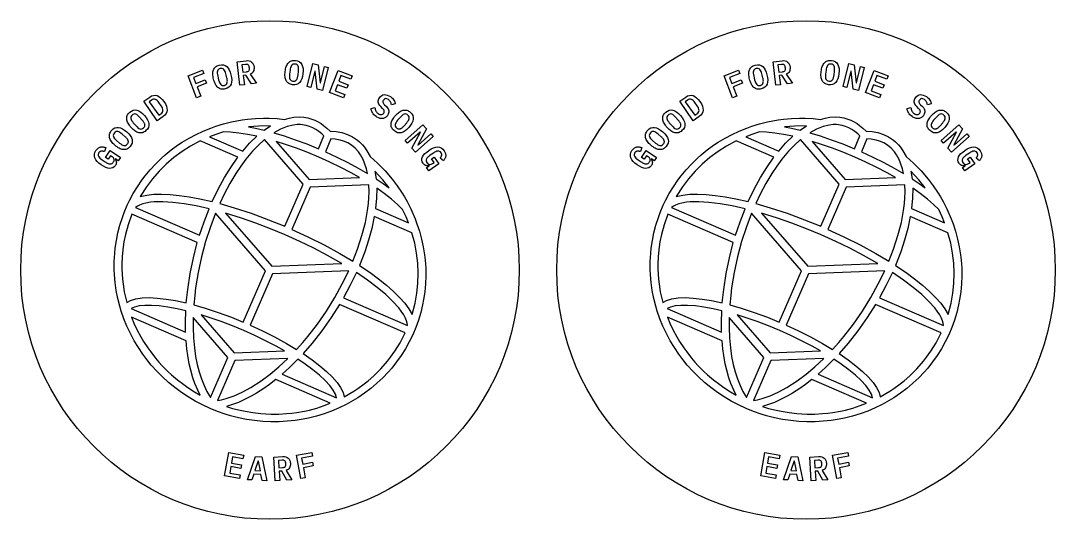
# Model space of a CAD drawing. Header units: millimetres. Extents: x 0 to 600, y 0 to 400.
# Drawn here: x 139 to 222, y 53 to 93 of the extents above; entities that cross this region are included whole.
import ezdxf

# ---------------------------------------------------------------- set-up
doc = ezdxf.new("R2010")
doc.units = ezdxf.units.MM
for name, color, linetype in [('CUT', 7, 'Continuous'), ('ENGRAVE_BACK_MIRRORED', 7, 'Continuous'), ('ENGRAVE_FRONT', 7, 'Continuous')]:
    doc.layers.add(name, color=color, linetype=linetype)

msp = doc.modelspace()

# ---------------------------------------------------------------- linework, layer by layer
at = {"layer": 'CUT'}
for centre in [(159, 73), (202, 73)]:
    msp.add_circle(centre, 20, dxfattribs=at)
at = {"layer": 'ENGRAVE_BACK_MIRRORED'}
for points in [[(170.992, 76.107), (171.16, 75.486), (171.295, 74.859), (171.396, 74.226), (171.445, 73.797), (171.49, 73.16), (171.499, 72.522), (171.475, 71.891), (171.417, 71.258), (171.324, 70.629), (171.243, 70.208), (171.094, 69.591), (170.912, 68.983), (170.697, 68.386), (170.452, 67.807), (170.174, 67.238), (169.865, 66.684), (169.526, 66.147), (169.158, 65.629), (168.763, 65.132), (168.48, 64.808), (168.045, 64.351), (167.58, 63.914), (167.092, 63.502), (166.582, 63.116), (166.052, 62.758), (165.682, 62.531), (165.12, 62.22), (164.541, 61.939), (163.947, 61.688), (163.345, 61.469), (162.726, 61.28), (162.096, 61.124), (161.667, 61.036), (161.024, 60.934), (160.376, 60.866), (159.724, 60.83), (159.071, 60.828), (158.417, 60.859), (157.77, 60.922), (157.121, 61.019), (156.477, 61.149), (155.84, 61.311), (155.416, 61.439), (154.795, 61.654), (154.187, 61.899), (153.588, 62.177), (153.006, 62.484), (152.441, 62.819), (151.894, 63.182), (151.366, 63.572), (150.858, 63.988), (150.377, 64.425), (149.916, 64.888), (149.479, 65.374), (149.199, 65.714), (148.807, 66.235), (148.442, 66.773), (148.109, 67.325), (147.803, 67.896), (147.527, 68.482), (147.283, 69.079), (147.071, 69.688), (146.947, 70.104), (146.79, 70.727), (146.667, 71.351), (146.577, 71.985), (146.522, 72.622), (146.503, 73.053), (146.505, 73.69), (146.54, 74.32), (146.584, 74.748), (146.676, 75.377), (146.802, 75.994), (146.962, 76.608), (147.155, 77.212), (147.303, 77.614), (147.548, 78.193), (147.733, 78.579), (148.029, 79.133), (148.358, 79.676), (148.716, 80.2), (148.974, 80.543), (149.375, 81.029), (149.806, 81.498), (150.262, 81.943), (150.584, 82.229), (151.075, 82.629), (151.592, 83.006), (151.953, 83.245), (152.503, 83.576), (153.071, 83.877), (153.65, 84.146), (154.249, 84.387), (154.66, 84.533), (155.28, 84.721), (155.904, 84.876), (156.761, 85.035), (157.192, 85.092), (157.836, 85.15), (158.488, 85.174), (158.929, 85.172), (159.578, 85.142), (160.161, 85.086), (160.542, 85.19), (160.907, 85.253), (161.364, 85.279), (161.719, 85.256), (162.046, 85.199), (162.277, 85.137), (162.588, 85.022), (162.806, 84.919), (163.099, 84.747), (163.301, 84.605), (163.571, 84.38), (163.825, 84.128), (164.303, 84.104), (164.773, 84.021), (165.216, 83.881), (165.629, 83.682), (166.007, 83.427), (166.182, 83.279), (166.419, 83.041), (166.575, 82.853), (166.775, 82.569), (167.028, 82.109), (167.627, 81.572), (168.233, 80.952), (168.798, 80.29), (169.193, 79.765), (169.555, 79.231), (169.782, 78.862), (169.999, 78.482), (170.292, 77.91), (170.641, 77.116), (170.793, 76.714), (170.992, 76.107)], [(163.33, 83.759), (163.161, 83.924), (162.927, 84.118), (162.685, 84.283), (162.435, 84.418), (162.178, 84.524), (161.913, 84.6), (161.456, 84.663), (161.171, 84.661), (160.878, 84.63), (160.375, 84.511), (159.855, 84.306), (159.309, 84.006), (160.129, 83.758), (161.032, 83.454), (161.947, 83.114), (162.886, 82.733), (163.33, 83.759)], [(213.992, 76.107), (214.16, 75.486), (214.295, 74.859), (214.396, 74.226), (214.445, 73.797), (214.49, 73.16), (214.499, 72.522), (214.475, 71.891), (214.417, 71.258), (214.324, 70.629), (214.243, 70.208), (214.094, 69.591), (213.912, 68.983), (213.697, 68.386), (213.452, 67.807), (213.174, 67.238), (212.865, 66.684), (212.526, 66.147), (212.158, 65.629), (211.763, 65.132), (211.48, 64.808), (211.045, 64.351), (210.58, 63.914), (210.092, 63.502), (209.582, 63.116), (209.052, 62.758), (208.682, 62.531), (208.12, 62.22), (207.541, 61.939), (206.947, 61.688), (206.345, 61.469), (205.726, 61.28), (205.096, 61.124), (204.667, 61.036), (204.024, 60.934), (203.376, 60.866), (202.724, 60.83), (202.071, 60.828), (201.417, 60.859), (200.77, 60.922), (200.121, 61.019), (199.477, 61.149), (198.84, 61.311), (198.416, 61.439), (197.795, 61.654), (197.187, 61.899), (196.588, 62.177), (196.006, 62.484), (195.441, 62.819), (194.894, 63.182), (194.366, 63.572), (193.858, 63.988), (193.377, 64.425), (192.916, 64.888), (192.479, 65.374), (192.199, 65.714), (191.807, 66.235), (191.442, 66.773), (191.109, 67.325), (190.803, 67.896), (190.527, 68.482), (190.283, 69.079), (190.071, 69.688), (189.947, 70.104), (189.79, 70.727), (189.667, 71.351), (189.577, 71.985), (189.522, 72.622), (189.503, 73.053), (189.505, 73.69), (189.54, 74.32), (189.584, 74.748), (189.676, 75.377), (189.802, 75.994), (189.962, 76.608), (190.155, 77.212), (190.303, 77.614), (190.548, 78.193), (190.733, 78.579), (191.029, 79.133), (191.358, 79.676), (191.716, 80.2), (191.974, 80.543), (192.375, 81.029), (192.806, 81.498), (193.262, 81.943), (193.584, 82.229), (194.075, 82.629), (194.592, 83.006), (194.953, 83.245), (195.503, 83.576), (196.071, 83.877), (196.65, 84.146), (197.249, 84.387), (197.66, 84.533), (198.28, 84.721), (198.904, 84.876), (199.761, 85.035), (200.192, 85.092), (200.836, 85.15), (201.488, 85.174), (201.929, 85.172), (202.578, 85.142), (203.161, 85.086), (203.542, 85.19), (203.907, 85.253), (204.364, 85.279), (204.719, 85.256), (205.046, 85.199), (205.277, 85.137), (205.588, 85.022), (205.806, 84.919), (206.099, 84.747), (206.301, 84.605), (206.571, 84.38), (206.825, 84.128), (207.303, 84.104), (207.773, 84.021), (208.216, 83.881), (208.629, 83.682), (209.007, 83.427), (209.182, 83.279), (209.419, 83.041), (209.575, 82.853), (209.775, 82.569), (210.028, 82.109), (210.627, 81.572), (211.233, 80.952), (211.798, 80.29), (212.193, 79.765), (212.555, 79.231), (212.782, 78.862), (212.999, 78.482), (213.292, 77.91), (213.641, 77.116), (213.793, 76.714), (213.992, 76.107)], [(206.33, 83.759), (206.161, 83.924), (205.927, 84.118), (205.685, 84.283), (205.435, 84.418), (205.178, 84.524), (204.913, 84.6), (204.456, 84.663), (204.171, 84.661), (203.878, 84.63), (203.375, 84.511), (202.855, 84.306), (202.309, 84.006), (203.129, 83.758), (204.032, 83.454), (204.947, 83.114), (205.886, 82.733), (206.33, 83.759)], [(157.933, 83.727), (157.207, 83.876), (156.489, 83.99), (155.834, 84.057), (155.259, 84.077), (154.658, 83.883), (154.16, 83.694), (156.809, 82.546), (157.367, 83.177), (157.933, 83.727)], [(159.032, 84.556), (158.084, 84.549), (157.285, 84.485), (157.846, 84.374), (158.529, 84.215), (159.032, 84.556)], [(200.933, 83.727), (200.207, 83.876), (199.489, 83.99), (198.834, 84.057), (198.259, 84.077), (197.658, 83.883), (197.16, 83.694), (199.809, 82.546), (200.367, 83.177), (200.933, 83.727)], [(202.032, 84.556), (201.084, 84.549), (200.285, 84.485), (200.846, 84.374), (201.529, 84.215), (202.032, 84.556)], [(156.417, 82.047), (153.401, 83.355), (152.626, 82.939), (151.942, 82.503), (151.293, 82.02), (150.681, 81.494), (150.109, 80.927), (149.581, 80.321), (149.098, 79.679), (148.593, 78.884), (149.111, 79.006), (149.67, 79.071), (150.293, 79.089), (150.979, 79.061), (151.722, 78.989), (152.52, 78.873), (153.364, 78.715), (154.361, 78.487), (154.869, 79.546), (155.344, 80.416), (155.848, 81.235), (156.417, 82.047)], [(154.964, 78.332), (156.122, 77.997), (157.488, 77.549), (158.876, 77.037), (160.185, 76.505), (161.657, 79.899), (158.559, 83.458), (158.027, 82.974), (157.599, 82.524), (157.073, 81.895), (156.661, 81.341), (156.262, 80.745), (155.781, 79.946), (155.326, 79.092), (154.964, 78.332)], [(166.184, 80.413), (165.513, 80.79), (164.677, 81.228), (163.811, 81.649), (162.924, 82.05), (162.025, 82.424), (161.125, 82.768), (160.234, 83.079), (159.5, 83.311), (162.15, 80.266), (166.184, 80.413)], [(163.448, 82.489), (164.368, 82.064), (165.241, 81.629), (166.081, 81.177), (166.822, 80.749), (166.735, 81.125), (166.592, 81.568), (166.462, 81.872), (166.26, 82.236), (166.089, 82.48), (165.834, 82.764), (165.551, 83.003), (165.239, 83.196), (164.898, 83.345), (164.623, 83.426), (164.232, 83.495), (163.893, 83.515), (163.448, 82.489)], [(199.417, 82.047), (196.401, 83.355), (195.626, 82.939), (194.942, 82.503), (194.293, 82.02), (193.681, 81.494), (193.109, 80.927), (192.581, 80.321), (192.098, 79.679), (191.593, 78.884), (192.111, 79.006), (192.67, 79.071), (193.293, 79.089), (193.979, 79.061), (194.722, 78.989), (195.52, 78.873), (196.364, 78.715), (197.361, 78.487), (197.869, 79.546), (198.344, 80.416), (198.848, 81.235), (199.417, 82.047)], [(197.964, 78.332), (199.122, 77.997), (200.488, 77.549), (201.876, 77.037), (203.185, 76.505), (204.657, 79.899), (201.559, 83.458), (201.027, 82.974), (200.599, 82.524), (200.073, 81.895), (199.661, 81.341), (199.262, 80.745), (198.781, 79.946), (198.326, 79.092), (197.964, 78.332)], [(209.184, 80.413), (208.513, 80.79), (207.677, 81.228), (206.811, 81.649), (205.924, 82.05), (205.025, 82.424), (204.125, 82.768), (203.234, 83.079), (202.5, 83.311), (205.15, 80.266), (209.184, 80.413)], [(206.448, 82.489), (207.368, 82.064), (208.241, 81.629), (209.081, 81.177), (209.822, 80.749), (209.735, 81.125), (209.592, 81.568), (209.462, 81.872), (209.26, 82.236), (209.089, 82.48), (208.834, 82.764), (208.551, 83.003), (208.239, 83.196), (207.898, 83.345), (207.623, 83.426), (207.232, 83.495), (206.893, 83.515), (206.448, 82.489)], [(168.555, 79.599), (168.056, 80.225), (167.413, 80.922), (167.508, 80.322), (168.091, 79.932), (168.555, 79.599)], [(211.555, 79.599), (211.056, 80.225), (210.413, 80.922), (210.508, 80.322), (211.091, 79.932), (211.555, 79.599)], [(166.826, 77.782), (166.894, 78.328), (166.932, 78.801), (166.948, 79.258), (166.935, 79.826), (162.22, 79.655), (160.748, 76.261), (162.032, 75.669), (163.354, 75.006), (164.615, 74.315), (165.651, 73.698), (166.025, 74.667), (166.379, 75.76), (166.65, 76.821), (166.826, 77.782)], [(209.826, 77.782), (209.894, 78.328), (209.932, 78.801), (209.948, 79.258), (209.935, 79.826), (205.22, 79.655), (203.748, 76.261), (205.032, 75.669), (206.354, 75.006), (207.615, 74.315), (208.651, 73.698), (209.025, 74.667), (209.379, 75.76), (209.65, 76.821), (209.826, 77.782)], [(170.114, 76.777), (169.912, 77.27), (169.643, 77.841), (169.235, 78.247), (168.739, 78.679), (168.164, 79.125), (167.559, 79.553), (167.544, 78.764), (167.466, 77.926), (170.114, 76.777)], [(213.114, 76.777), (212.912, 77.27), (212.643, 77.841), (212.235, 78.247), (211.739, 78.679), (211.164, 79.125), (210.559, 79.553), (210.544, 78.764), (210.466, 77.926), (213.114, 76.777)], [(154.115, 77.916), (153.071, 78.148), (152.104, 78.318), (151.215, 78.427), (150.415, 78.474), (149.715, 78.459), (149.406, 78.429), (149.039, 78.368), (148.8, 78.306), (148.531, 78.206), (148.368, 78.12), (148.216, 78.01), (153.345, 75.786), (153.71, 76.873), (154.115, 77.916)], [(197.115, 77.916), (196.071, 78.148), (195.104, 78.318), (194.215, 78.427), (193.415, 78.474), (192.715, 78.459), (192.406, 78.429), (192.039, 78.368), (191.8, 78.306), (191.531, 78.206), (191.368, 78.12), (191.216, 78.01), (196.345, 75.786), (196.71, 76.873), (197.115, 77.916)], [(147.503, 70.395), (147.811, 70.557), (148.243, 70.688), (148.741, 70.761), (149.319, 70.782), (149.956, 70.752), (150.661, 70.673), (151.418, 70.546), (152.286, 70.358), (152.398, 71.447), (152.592, 72.712), (152.854, 73.977), (153.169, 75.194), (147.909, 77.475), (147.609, 76.632), (147.4, 75.858), (147.28, 75.268), (147.218, 74.871), (147.137, 74.072), (147.114, 73.468), (147.117, 73.065), (147.165, 72.259), (147.211, 71.857), (147.307, 71.256), (147.503, 70.395)], [(153.832, 75.28), (153.5, 74.045), (153.234, 72.808), (153.034, 71.573), (152.959, 70.961), (152.89, 70.205), (153.801, 69.942), (154.849, 69.599), (155.916, 69.205), (156.855, 68.824), (158.642, 72.945), (154.629, 77.554), (154.217, 76.469), (153.832, 75.28)], [(160.223, 75.821), (159.047, 76.311), (157.87, 76.761), (156.705, 77.167), (155.435, 77.563), (159.135, 73.312), (164.767, 73.516), (163.611, 74.173), (162.518, 74.746), (161.384, 75.298), (160.223, 75.821)], [(166.176, 73.365), (167.024, 72.792), (167.716, 72.285), (168.347, 71.781), (168.907, 71.288), (169.396, 70.807), (169.809, 70.339), (170.143, 69.887), (170.408, 69.426), (170.643, 70.338), (170.782, 71.129), (170.863, 71.928), (170.887, 72.733), (170.852, 73.54), (170.76, 74.344), (170.611, 75.141), (170.386, 75.991), (167.369, 77.299), (167.166, 76.328), (166.912, 75.401), (166.602, 74.459), (166.176, 73.365)], [(190.503, 70.395), (190.811, 70.557), (191.243, 70.688), (191.741, 70.761), (192.319, 70.782), (192.956, 70.752), (193.661, 70.673), (194.418, 70.546), (195.286, 70.358), (195.398, 71.447), (195.592, 72.712), (195.854, 73.977), (196.169, 75.194), (190.909, 77.475), (190.609, 76.632), (190.4, 75.858), (190.28, 75.268), (190.218, 74.871), (190.137, 74.072), (190.114, 73.468), (190.117, 73.065), (190.165, 72.259), (190.211, 71.857), (190.307, 71.256), (190.503, 70.395)], [(196.832, 75.28), (196.5, 74.045), (196.234, 72.808), (196.034, 71.573), (195.959, 70.961), (195.89, 70.205), (196.801, 69.942), (197.849, 69.599), (198.916, 69.205), (199.855, 68.824), (201.642, 72.945), (197.629, 77.554), (197.217, 76.469), (196.832, 75.28)], [(203.223, 75.821), (202.047, 76.311), (200.87, 76.761), (199.705, 77.167), (198.435, 77.563), (202.135, 73.312), (207.767, 73.516), (206.611, 74.173), (205.518, 74.746), (204.384, 75.298), (203.223, 75.821)], [(209.176, 73.365), (210.024, 72.792), (210.716, 72.285), (211.347, 71.781), (211.907, 71.288), (212.396, 70.807), (212.809, 70.339), (213.143, 69.887), (213.408, 69.426), (213.643, 70.338), (213.782, 71.129), (213.863, 71.928), (213.887, 72.733), (213.852, 73.54), (213.76, 74.344), (213.611, 75.141), (213.386, 75.991), (210.369, 77.299), (210.166, 76.328), (209.912, 75.401), (209.602, 74.459), (209.176, 73.365)], [(164.197, 70.786), (164.801, 71.88), (165.312, 72.922), (159.204, 72.701), (157.418, 68.58), (158.339, 68.155), (159.355, 67.645), (160.322, 67.115), (161.136, 66.629), (161.641, 67.196), (162.037, 67.67), (162.801, 68.66), (163.522, 69.7), (164.197, 70.786)], [(170.028, 68.553), (170.005, 68.739), (169.956, 68.917), (169.845, 69.182), (169.726, 69.399), (169.521, 69.708), (169.331, 69.954), (168.864, 70.475), (168.283, 71.027), (167.596, 71.601), (166.811, 72.191), (165.927, 72.795), (165.443, 71.786), (164.899, 70.777), (170.028, 68.553)], [(207.197, 70.786), (207.801, 71.88), (208.312, 72.922), (202.204, 72.701), (200.418, 68.58), (201.339, 68.155), (202.355, 67.645), (203.322, 67.115), (204.136, 66.629), (204.641, 67.196), (205.037, 67.67), (205.801, 68.66), (206.522, 69.7), (207.197, 70.786)], [(213.028, 68.553), (213.005, 68.739), (212.956, 68.917), (212.845, 69.182), (212.726, 69.399), (212.521, 69.708), (212.331, 69.954), (211.864, 70.475), (211.283, 71.027), (210.596, 71.601), (209.811, 72.191), (208.927, 72.795), (208.443, 71.786), (207.899, 70.777), (213.028, 68.553)], [(152.246, 69.737), (151.557, 69.893), (150.81, 70.03), (150.122, 70.121), (149.503, 70.164), (148.959, 70.161), (148.502, 70.113), (148.139, 70.025), (147.867, 69.9), (152.231, 68.007), (152.219, 68.781), (152.246, 69.737)], [(161.661, 66.294), (162.391, 65.789), (163.001, 65.322), (163.541, 64.862), (163.998, 64.418), (164.378, 63.981), (164.665, 63.568), (164.865, 63.163), (164.957, 62.828), (165.72, 63.273), (166.058, 63.497), (166.548, 63.855), (166.864, 64.107), (167.319, 64.506), (167.891, 65.073), (168.419, 65.679), (168.666, 65.996), (169.015, 66.486), (169.437, 67.168), (169.847, 67.963), (164.587, 70.243), (163.914, 69.182), (163.169, 68.126), (162.379, 67.12), (161.661, 66.294)], [(195.246, 69.737), (194.557, 69.893), (193.81, 70.03), (193.122, 70.121), (192.503, 70.164), (191.959, 70.161), (191.502, 70.113), (191.139, 70.025), (190.867, 69.9), (195.231, 68.007), (195.219, 68.781), (195.246, 69.737)], [(204.661, 66.294), (205.391, 65.789), (206.001, 65.322), (206.541, 64.862), (206.998, 64.418), (207.378, 63.981), (207.665, 63.568), (207.865, 63.163), (207.957, 62.828), (208.72, 63.273), (209.058, 63.497), (209.548, 63.855), (209.864, 64.107), (210.319, 64.506), (210.891, 65.073), (211.419, 65.679), (211.666, 65.996), (212.015, 66.486), (212.437, 67.168), (212.847, 67.963), (207.587, 70.243), (206.914, 69.182), (206.169, 68.126), (205.379, 67.12), (204.661, 66.294)], [(147.886, 69.223), (148.088, 68.73), (148.35, 68.174), (148.641, 67.63), (148.851, 67.276), (149.188, 66.758), (149.429, 66.422), (149.811, 65.933), (150.08, 65.618), (150.36, 65.312), (150.799, 64.87), (151.105, 64.588), (151.581, 64.184), (152.078, 63.804), (152.419, 63.565), (152.947, 63.228), (153.401, 62.967), (153.205, 63.356), (152.975, 63.902), (152.819, 64.348), (152.642, 64.966), (152.527, 65.462), (152.403, 66.145), (152.331, 66.685), (152.27, 67.322), (147.886, 69.223)], [(152.869, 67.549), (152.94, 66.754), (153.036, 66.073), (153.162, 65.428), (153.316, 64.821), (153.498, 64.256), (153.706, 63.736), (153.938, 63.263), (154.234, 62.779), (155.626, 65.99), (152.839, 69.193), (152.835, 68.395), (152.869, 67.549)], [(153.47, 69.402), (156.12, 66.357), (160.154, 66.504), (159.482, 66.881), (158.647, 67.319), (157.781, 67.741), (156.893, 68.141), (155.994, 68.515), (155.095, 68.859), (154.204, 69.17), (153.47, 69.402)], [(190.886, 69.223), (191.088, 68.73), (191.35, 68.174), (191.641, 67.63), (191.851, 67.276), (192.188, 66.758), (192.429, 66.422), (192.811, 65.933), (193.08, 65.618), (193.36, 65.312), (193.799, 64.87), (194.105, 64.588), (194.581, 64.184), (195.078, 63.804), (195.419, 63.565), (195.947, 63.228), (196.401, 62.967), (196.205, 63.356), (195.975, 63.902), (195.819, 64.348), (195.642, 64.966), (195.527, 65.462), (195.403, 66.145), (195.331, 66.685), (195.27, 67.322), (190.886, 69.223)], [(195.869, 67.549), (195.94, 66.754), (196.036, 66.073), (196.162, 65.428), (196.316, 64.821), (196.498, 64.256), (196.706, 63.736), (196.938, 63.263), (197.234, 62.779), (198.626, 65.99), (195.839, 69.193), (195.835, 68.395), (195.869, 67.549)], [(196.47, 69.402), (199.12, 66.357), (203.154, 66.504), (202.482, 66.881), (201.647, 67.319), (200.781, 67.741), (199.893, 68.141), (198.994, 68.515), (198.095, 68.859), (197.204, 69.17), (196.47, 69.402)], [(154.797, 62.535), (155.108, 62.591), (155.476, 62.683), (156.115, 62.899), (156.78, 63.193), (157.464, 63.563), (158.301, 64.104), (159.007, 64.632), (159.712, 65.226), (160.432, 65.9), (156.189, 65.746), (154.797, 62.535)], [(164.347, 62.754), (164.252, 63.038), (164.068, 63.364), (163.791, 63.731), (163.422, 64.129), (162.967, 64.552), (162.43, 64.992), (161.82, 65.443), (161.235, 65.839), (160.556, 65.167), (159.982, 64.647), (164.347, 62.754)], [(197.797, 62.535), (198.108, 62.591), (198.476, 62.683), (199.115, 62.899), (199.78, 63.193), (200.464, 63.563), (201.301, 64.104), (202.007, 64.632), (202.712, 65.226), (203.432, 65.9), (199.189, 65.746), (197.797, 62.535)], [(207.347, 62.754), (207.252, 63.038), (207.068, 63.364), (206.791, 63.731), (206.422, 64.129), (205.967, 64.552), (205.43, 64.992), (204.82, 65.443), (204.235, 65.839), (203.556, 65.167), (202.982, 64.647), (207.347, 62.754)], [(159.456, 64.206), (158.949, 63.815), (158.505, 63.499), (157.923, 63.123), (157.482, 62.868), (156.909, 62.574), (156.477, 62.383), (155.922, 62.178), (155.504, 62.055), (156.004, 61.902), (156.611, 61.747), (157.019, 61.662), (157.636, 61.559), (158.256, 61.487), (158.671, 61.457), (159.086, 61.441), (159.709, 61.443), (160.329, 61.477), (160.741, 61.518), (161.15, 61.572), (161.76, 61.679), (162.162, 61.768), (162.757, 61.927), (163.342, 62.117), (163.84, 62.306), (159.456, 64.206)], [(202.456, 64.206), (201.949, 63.815), (201.505, 63.499), (200.923, 63.123), (200.482, 62.868), (199.909, 62.574), (199.477, 62.383), (198.922, 62.178), (198.504, 62.055), (199.004, 61.902), (199.611, 61.747), (200.019, 61.662), (200.636, 61.559), (201.256, 61.487), (201.671, 61.457), (202.086, 61.441), (202.709, 61.443), (203.329, 61.477), (203.741, 61.518), (204.15, 61.572), (204.76, 61.679), (205.162, 61.768), (205.757, 61.927), (206.342, 62.117), (206.84, 62.306), (202.456, 64.206)]]:
    msp.add_lwpolyline(points, close=True, dxfattribs=at)
at = {"layer": 'ENGRAVE_FRONT'}
for points in [[(157.692, 89.403), (157.717, 89.276), (157.723, 89.176), (157.716, 89.082), (157.696, 88.995), (157.663, 88.915), (157.618, 88.844), (157.561, 88.785), (157.492, 88.737), (157.411, 88.702), (157.908, 87.978), (157.519, 87.93), (157.07, 88.619), (156.857, 88.593), (156.946, 87.861), (156.592, 87.818), (156.362, 89.704), (157.078, 89.791), (157.209, 89.797), (157.326, 89.781), (157.429, 89.744), (157.519, 89.685), (157.593, 89.608), (157.651, 89.514), (157.692, 89.403)], [(160.24, 88.328), (160.22, 88.411), (160.207, 88.501), (160.2, 88.597), (160.199, 88.699), (160.204, 88.807), (160.215, 88.92), (160.231, 89.031), (160.252, 89.136), (160.277, 89.235), (160.307, 89.327), (160.342, 89.412), (160.381, 89.488), (160.425, 89.557), (160.474, 89.618), (160.528, 89.671), (160.587, 89.715), (160.651, 89.752), (160.72, 89.781), (160.795, 89.801), (160.874, 89.813), (160.958, 89.815), (161.047, 89.808), (161.217, 89.771), (161.358, 89.705), (161.472, 89.61), (161.556, 89.486), (161.615, 89.336), (161.649, 89.162), (161.658, 88.966), (161.642, 88.746), (161.604, 88.529), (161.549, 88.341), (161.474, 88.18), (161.381, 88.048), (161.269, 87.948), (161.136, 87.883), (160.983, 87.853), (160.81, 87.858), (160.721, 87.872), (160.64, 87.895), (160.566, 87.925), (160.499, 87.963), (160.439, 88.007), (160.385, 88.058), (160.339, 88.116), (160.299, 88.18), (160.266, 88.251), (160.24, 88.328)], [(200.692, 89.403), (200.717, 89.276), (200.723, 89.176), (200.716, 89.082), (200.696, 88.995), (200.663, 88.915), (200.618, 88.844), (200.561, 88.785), (200.492, 88.737), (200.411, 88.702), (200.908, 87.978), (200.519, 87.93), (200.07, 88.619), (199.857, 88.593), (199.946, 87.861), (199.592, 87.818), (199.362, 89.704), (200.078, 89.791), (200.209, 89.797), (200.326, 89.781), (200.429, 89.744), (200.519, 89.685), (200.593, 89.608), (200.651, 89.514), (200.692, 89.403)], [(203.24, 88.328), (203.22, 88.411), (203.207, 88.501), (203.2, 88.597), (203.199, 88.699), (203.204, 88.807), (203.215, 88.92), (203.231, 89.031), (203.252, 89.136), (203.277, 89.235), (203.307, 89.327), (203.342, 89.412), (203.381, 89.488), (203.425, 89.557), (203.474, 89.618), (203.528, 89.671), (203.587, 89.715), (203.651, 89.752), (203.72, 89.781), (203.795, 89.801), (203.874, 89.813), (203.958, 89.815), (204.047, 89.808), (204.217, 89.771), (204.358, 89.705), (204.472, 89.61), (204.556, 89.486), (204.615, 89.336), (204.649, 89.162), (204.658, 88.966), (204.642, 88.746), (204.604, 88.529), (204.549, 88.341), (204.474, 88.18), (204.381, 88.048), (204.269, 87.948), (204.136, 87.883), (203.983, 87.853), (203.81, 87.858), (203.721, 87.872), (203.64, 87.895), (203.566, 87.925), (203.499, 87.963), (203.439, 88.007), (203.385, 88.058), (203.339, 88.116), (203.299, 88.18), (203.266, 88.251), (203.24, 88.328)], [(153.156, 87.699), (153.446, 86.936), (153.113, 86.809), (152.437, 88.585), (153.597, 89.026), (153.702, 88.752), (152.875, 88.437), (153.051, 87.974), (153.797, 88.258), (153.901, 87.983), (153.156, 87.699)], [(154.707, 87.767), (154.659, 87.838), (154.615, 87.917), (154.574, 88.004), (154.537, 88.099), (154.504, 88.201), (154.474, 88.311), (154.449, 88.421), (154.431, 88.527), (154.42, 88.628), (154.415, 88.724), (154.417, 88.816), (154.427, 88.901), (154.443, 88.981), (154.468, 89.056), (154.499, 89.124), (154.539, 89.187), (154.585, 89.244), (154.64, 89.296), (154.702, 89.341), (154.772, 89.38), (154.85, 89.412), (154.935, 89.438), (155.107, 89.463), (155.263, 89.452), (155.402, 89.403), (155.526, 89.317), (155.634, 89.197), (155.727, 89.047), (155.806, 88.867), (155.869, 88.656), (155.911, 88.44), (155.926, 88.244), (155.913, 88.068), (155.874, 87.911), (155.804, 87.778), (155.703, 87.67), (155.571, 87.587), (155.407, 87.53), (155.319, 87.512), (155.235, 87.504), (155.155, 87.506), (155.079, 87.517), (155.007, 87.538), (154.939, 87.566), (154.875, 87.604), (154.815, 87.65), (154.759, 87.704), (154.707, 87.767)], [(155.576, 88.095), (155.578, 88.141), (155.576, 88.19), (155.571, 88.241), (155.564, 88.295), (155.553, 88.351), (155.54, 88.409), (155.462, 88.724), (155.43, 88.835), (155.392, 88.932), (155.347, 89.014), (155.297, 89.081), (155.239, 89.131), (155.171, 89.159), (155.093, 89.167), (155.005, 89.155), (154.922, 89.125), (154.857, 89.082), (154.81, 89.025), (154.782, 88.954), (154.768, 88.871), (154.767, 88.778), (154.778, 88.674), (154.802, 88.561), (154.88, 88.243), (154.913, 88.132), (154.951, 88.035), (154.995, 87.953), (155.046, 87.886), (155.104, 87.837), (155.172, 87.808), (155.25, 87.8), (155.337, 87.812), (155.381, 87.826), (155.42, 87.842), (155.455, 87.863), (155.484, 87.887), (155.51, 87.914), (155.531, 87.944), (155.548, 87.977), (155.561, 88.014), (155.57, 88.053), (155.576, 88.095)], [(157.327, 89.341), (157.309, 89.39), (157.284, 89.43), (157.253, 89.46), (157.214, 89.481), (157.165, 89.493), (157.107, 89.497), (157.04, 89.493), (156.751, 89.458), (156.823, 88.869), (157.112, 88.904), (157.178, 88.915), (157.233, 88.933), (157.277, 88.957), (157.311, 88.987), (157.334, 89.024), (157.348, 89.068), (157.353, 89.12), (157.35, 89.18), (157.338, 89.282), (157.327, 89.341)], [(161.168, 88.326), (161.187, 88.368), (161.202, 88.414), (161.216, 88.464), (161.228, 88.517), (161.239, 88.573), (161.247, 88.632), (161.286, 88.954), (161.295, 89.07), (161.294, 89.174), (161.282, 89.266), (161.258, 89.347), (161.222, 89.414), (161.168, 89.465), (161.098, 89.5), (161.012, 89.519), (160.924, 89.521), (160.847, 89.504), (160.783, 89.467), (160.732, 89.411), (160.69, 89.338), (160.656, 89.252), (160.629, 89.151), (160.61, 89.036), (160.571, 88.712), (160.562, 88.596), (160.563, 88.492), (160.575, 88.4), (160.599, 88.319), (160.635, 88.252), (160.689, 88.201), (160.759, 88.166), (160.845, 88.147), (160.891, 88.143), (160.933, 88.145), (160.973, 88.152), (161.009, 88.164), (161.042, 88.18), (161.073, 88.201), (161.1, 88.226), (161.125, 88.255), (161.148, 88.289), (161.168, 88.326)], [(163.672, 89.254), (163.216, 87.409), (162.791, 87.514), (162.635, 88.958), (162.608, 88.964), (162.281, 87.64), (161.985, 87.714), (162.441, 89.558), (162.867, 89.453), (163.023, 88.009), (163.049, 88.003), (163.377, 89.327), (163.672, 89.254)], [(164.407, 87.866), (164.221, 87.377), (165.009, 87.077), (164.905, 86.802), (163.783, 87.229), (164.459, 89.005), (165.581, 88.578), (165.476, 88.303), (164.687, 88.604), (164.511, 88.14), (165.272, 87.851), (165.167, 87.576), (164.407, 87.866)], [(196.156, 87.699), (196.446, 86.936), (196.113, 86.809), (195.437, 88.585), (196.597, 89.026), (196.702, 88.752), (195.875, 88.437), (196.051, 87.974), (196.797, 88.258), (196.901, 87.983), (196.156, 87.699)], [(197.707, 87.767), (197.659, 87.838), (197.615, 87.917), (197.574, 88.004), (197.537, 88.099), (197.504, 88.201), (197.474, 88.311), (197.449, 88.421), (197.431, 88.527), (197.42, 88.628), (197.415, 88.724), (197.417, 88.816), (197.427, 88.901), (197.443, 88.981), (197.468, 89.056), (197.499, 89.124), (197.539, 89.187), (197.585, 89.244), (197.64, 89.296), (197.702, 89.341), (197.772, 89.38), (197.85, 89.412), (197.935, 89.438), (198.107, 89.463), (198.263, 89.452), (198.402, 89.403), (198.526, 89.317), (198.634, 89.197), (198.727, 89.047), (198.806, 88.867), (198.869, 88.656), (198.911, 88.44), (198.926, 88.244), (198.913, 88.068), (198.874, 87.911), (198.804, 87.778), (198.703, 87.67), (198.571, 87.587), (198.407, 87.53), (198.319, 87.512), (198.235, 87.504), (198.155, 87.506), (198.079, 87.517), (198.007, 87.538), (197.939, 87.566), (197.875, 87.604), (197.815, 87.65), (197.759, 87.704), (197.707, 87.767)], [(198.576, 88.095), (198.578, 88.141), (198.576, 88.19), (198.571, 88.241), (198.564, 88.295), (198.553, 88.351), (198.54, 88.409), (198.462, 88.724), (198.43, 88.835), (198.392, 88.932), (198.347, 89.014), (198.297, 89.081), (198.239, 89.131), (198.171, 89.159), (198.093, 89.167), (198.005, 89.155), (197.922, 89.125), (197.857, 89.082), (197.81, 89.025), (197.782, 88.954), (197.768, 88.871), (197.767, 88.778), (197.778, 88.674), (197.802, 88.561), (197.88, 88.243), (197.913, 88.132), (197.951, 88.035), (197.995, 87.953), (198.046, 87.886), (198.104, 87.837), (198.172, 87.808), (198.25, 87.8), (198.337, 87.812), (198.381, 87.826), (198.42, 87.842), (198.455, 87.863), (198.484, 87.887), (198.51, 87.914), (198.531, 87.944), (198.548, 87.977), (198.561, 88.014), (198.57, 88.053), (198.576, 88.095)], [(200.327, 89.341), (200.309, 89.39), (200.284, 89.43), (200.253, 89.46), (200.214, 89.481), (200.165, 89.493), (200.107, 89.497), (200.04, 89.493), (199.751, 89.458), (199.823, 88.869), (200.112, 88.904), (200.178, 88.915), (200.233, 88.933), (200.277, 88.957), (200.311, 88.987), (200.334, 89.024), (200.348, 89.068), (200.353, 89.12), (200.35, 89.18), (200.338, 89.282), (200.327, 89.341)], [(204.168, 88.326), (204.187, 88.368), (204.202, 88.414), (204.216, 88.464), (204.228, 88.517), (204.239, 88.573), (204.247, 88.632), (204.286, 88.954), (204.295, 89.07), (204.294, 89.174), (204.282, 89.266), (204.258, 89.347), (204.222, 89.414), (204.168, 89.465), (204.098, 89.5), (204.012, 89.519), (203.924, 89.521), (203.847, 89.504), (203.783, 89.467), (203.732, 89.411), (203.69, 89.338), (203.656, 89.252), (203.629, 89.151), (203.61, 89.036), (203.571, 88.712), (203.562, 88.596), (203.563, 88.492), (203.575, 88.4), (203.599, 88.319), (203.635, 88.252), (203.689, 88.201), (203.759, 88.166), (203.845, 88.147), (203.891, 88.143), (203.933, 88.145), (203.973, 88.152), (204.009, 88.164), (204.042, 88.18), (204.073, 88.201), (204.1, 88.226), (204.125, 88.255), (204.148, 88.289), (204.168, 88.326)], [(206.672, 89.254), (206.216, 87.409), (205.791, 87.514), (205.635, 88.958), (205.608, 88.964), (205.281, 87.64), (204.985, 87.714), (205.441, 89.558), (205.867, 89.453), (206.023, 88.009), (206.049, 88.003), (206.377, 89.327), (206.672, 89.254)], [(207.407, 87.866), (207.221, 87.377), (208.009, 87.077), (207.905, 86.802), (206.783, 87.229), (207.459, 89.005), (208.581, 88.578), (208.476, 88.303), (207.687, 88.604), (207.511, 88.14), (208.272, 87.851), (208.167, 87.576), (207.407, 87.866)], [(150.494, 86.511), (150.609, 86.326), (150.689, 86.15), (150.736, 85.984), (150.748, 85.827), (150.724, 85.682), (150.664, 85.547), (150.567, 85.424), (150.433, 85.313), (149.948, 84.977), (148.866, 86.538), (149.351, 86.875), (149.502, 86.961), (149.652, 87.008), (149.799, 87.017), (149.944, 86.987), (150.086, 86.921), (150.226, 86.819), (150.362, 86.683), (150.494, 86.511)], [(150.093, 86.435), (150.023, 86.526), (149.952, 86.597), (149.879, 86.651), (149.805, 86.686), (149.729, 86.702), (149.652, 86.697), (149.574, 86.672), (149.494, 86.626), (149.317, 86.504), (150.074, 85.412), (150.251, 85.534), (150.321, 85.593), (150.372, 85.658), (150.404, 85.728), (150.416, 85.804), (150.409, 85.886), (150.384, 85.974), (150.341, 86.066), (150.281, 86.164), (150.093, 86.435)], [(167.108, 85.966), (167.412, 86.027), (167.424, 85.949), (167.442, 85.876), (167.467, 85.809), (167.498, 85.747), (167.535, 85.69), (167.578, 85.638), (167.627, 85.59), (167.682, 85.547), (167.748, 85.507), (167.812, 85.48), (167.872, 85.466), (167.93, 85.465), (167.985, 85.477), (168.035, 85.502), (168.081, 85.54), (168.123, 85.59), (168.15, 85.637), (168.166, 85.682), (168.172, 85.726), (168.167, 85.769), (168.151, 85.814), (168.124, 85.861), (168.085, 85.91), (168.034, 85.963), (167.887, 86.105), (167.803, 86.199), (167.741, 86.292), (167.703, 86.385), (167.687, 86.477), (167.69, 86.567), (167.709, 86.655), (167.743, 86.74), (167.792, 86.823), (167.874, 86.922), (167.965, 86.996), (168.065, 87.044), (168.175, 87.066), (168.291, 87.063), (168.411, 87.035), (168.534, 86.983), (168.661, 86.906), (168.747, 86.841), (168.821, 86.773), (168.885, 86.703), (168.937, 86.629), (168.978, 86.553), (169.009, 86.477), (169.03, 86.4), (169.041, 86.322), (168.741, 86.258), (168.733, 86.316), (168.718, 86.372), (168.698, 86.426), (168.673, 86.479), (168.64, 86.53), (168.6, 86.578), (168.552, 86.623), (168.497, 86.665), (168.376, 86.73), (168.269, 86.745), (168.176, 86.713), (168.096, 86.632), (168.07, 86.587), (168.055, 86.544), (168.05, 86.501), (168.055, 86.458), (168.072, 86.414), (168.1, 86.367), (168.139, 86.316), (168.191, 86.262), (168.334, 86.119), (168.413, 86.03), (168.472, 85.94), (168.512, 85.85), (168.532, 85.76), (168.534, 85.671), (168.517, 85.582), (168.484, 85.493), (168.432, 85.406), (168.392, 85.354), (168.35, 85.307), (168.304, 85.267), (168.255, 85.232), (168.204, 85.203), (168.15, 85.18), (168.093, 85.163), (168.035, 85.153), (167.974, 85.149), (167.912, 85.151), (167.848, 85.161), (167.782, 85.177), (167.715, 85.201), (167.647, 85.231), (167.578, 85.269), (167.508, 85.314), (167.414, 85.386), (167.333, 85.461), (167.266, 85.54), (167.212, 85.622), (167.171, 85.706), (167.139, 85.792), (167.118, 85.878), (167.108, 85.966)], [(193.494, 86.511), (193.609, 86.326), (193.689, 86.15), (193.736, 85.984), (193.748, 85.827), (193.724, 85.682), (193.664, 85.547), (193.567, 85.424), (193.433, 85.313), (192.948, 84.977), (191.866, 86.538), (192.351, 86.875), (192.502, 86.961), (192.652, 87.008), (192.799, 87.017), (192.944, 86.987), (193.086, 86.921), (193.226, 86.819), (193.362, 86.683), (193.494, 86.511)], [(193.093, 86.435), (193.023, 86.526), (192.952, 86.597), (192.879, 86.651), (192.805, 86.686), (192.729, 86.702), (192.652, 86.697), (192.574, 86.672), (192.494, 86.626), (192.317, 86.504), (193.074, 85.412), (193.251, 85.534), (193.321, 85.593), (193.372, 85.658), (193.404, 85.728), (193.416, 85.804), (193.409, 85.886), (193.384, 85.974), (193.341, 86.066), (193.281, 86.164), (193.093, 86.435)], [(210.108, 85.966), (210.412, 86.027), (210.424, 85.949), (210.442, 85.876), (210.467, 85.809), (210.498, 85.747), (210.535, 85.69), (210.578, 85.638), (210.627, 85.59), (210.682, 85.547), (210.748, 85.507), (210.812, 85.48), (210.872, 85.466), (210.93, 85.465), (210.985, 85.477), (211.035, 85.502), (211.081, 85.54), (211.123, 85.59), (211.15, 85.637), (211.166, 85.682), (211.172, 85.726), (211.167, 85.769), (211.151, 85.814), (211.124, 85.861), (211.085, 85.91), (211.034, 85.963), (210.887, 86.105), (210.803, 86.199), (210.741, 86.292), (210.703, 86.385), (210.687, 86.477), (210.69, 86.567), (210.709, 86.655), (210.743, 86.74), (210.792, 86.823), (210.874, 86.922), (210.965, 86.996), (211.065, 87.044), (211.175, 87.066), (211.291, 87.063), (211.411, 87.035), (211.534, 86.983), (211.661, 86.906), (211.747, 86.841), (211.821, 86.773), (211.885, 86.703), (211.937, 86.629), (211.978, 86.553), (212.009, 86.477), (212.03, 86.4), (212.041, 86.322), (211.741, 86.258), (211.733, 86.316), (211.718, 86.372), (211.698, 86.426), (211.673, 86.479), (211.64, 86.53), (211.6, 86.578), (211.552, 86.623), (211.497, 86.665), (211.376, 86.73), (211.269, 86.745), (211.176, 86.713), (211.096, 86.632), (211.07, 86.587), (211.055, 86.544), (211.05, 86.501), (211.055, 86.458), (211.072, 86.414), (211.1, 86.367), (211.139, 86.316), (211.191, 86.262), (211.334, 86.119), (211.413, 86.03), (211.472, 85.94), (211.512, 85.85), (211.532, 85.76), (211.534, 85.671), (211.517, 85.582), (211.484, 85.493), (211.432, 85.406), (211.392, 85.354), (211.35, 85.307), (211.304, 85.267), (211.255, 85.232), (211.204, 85.203), (211.15, 85.18), (211.093, 85.163), (211.035, 85.153), (210.974, 85.149), (210.912, 85.151), (210.848, 85.161), (210.782, 85.177), (210.715, 85.201), (210.647, 85.231), (210.578, 85.269), (210.508, 85.314), (210.414, 85.386), (210.333, 85.461), (210.266, 85.54), (210.212, 85.622), (210.171, 85.706), (210.139, 85.792), (210.118, 85.878), (210.108, 85.966)], [(148.395, 84.033), (148.32, 84.064), (148.244, 84.105), (148.168, 84.154), (148.091, 84.212), (148.014, 84.279), (147.937, 84.354), (147.859, 84.437), (147.787, 84.523), (147.721, 84.608), (147.664, 84.692), (147.615, 84.775), (147.574, 84.857), (147.543, 84.937), (147.52, 85.016), (147.507, 85.093), (147.503, 85.168), (147.509, 85.242), (147.523, 85.315), (147.547, 85.386), (147.581, 85.455), (147.625, 85.522), (147.679, 85.586), (147.743, 85.649), (147.883, 85.752), (148.026, 85.814), (148.172, 85.836), (148.322, 85.818), (148.473, 85.762), (148.626, 85.673), (148.779, 85.55), (148.933, 85.393), (149.071, 85.221), (149.176, 85.055), (149.247, 84.893), (149.284, 84.736), (149.285, 84.585), (149.247, 84.443), (149.168, 84.308), (149.05, 84.181), (148.98, 84.124), (148.909, 84.078), (148.838, 84.043), (148.765, 84.017), (148.692, 84.001), (148.618, 83.995), (148.544, 83.999), (148.47, 84.011), (148.395, 84.033)], [(148.95, 84.72), (148.935, 84.76), (148.916, 84.801), (148.892, 84.844), (148.863, 84.887), (148.832, 84.931), (148.796, 84.976), (148.757, 85.021), (148.542, 85.263), (148.461, 85.347), (148.382, 85.414), (148.305, 85.466), (148.229, 85.502), (148.154, 85.519), (148.081, 85.512), (148.008, 85.483), (147.937, 85.431), (147.877, 85.366), (147.839, 85.297), (147.825, 85.225), (147.833, 85.149), (147.859, 85.07), (147.902, 84.987), (147.96, 84.9), (148.034, 84.811), (148.251, 84.567), (148.331, 84.483), (148.41, 84.415), (148.488, 84.364), (148.564, 84.328), (148.638, 84.311), (148.712, 84.317), (148.784, 84.346), (148.856, 84.398), (148.889, 84.431), (148.915, 84.464), (148.936, 84.498), (148.952, 84.533), (148.961, 84.568), (148.966, 84.605), (148.965, 84.642), (148.96, 84.681), (148.95, 84.72)], [(168.728, 84.814), (168.75, 84.892), (168.781, 84.972), (168.822, 85.053), (168.87, 85.136), (168.928, 85.22), (168.993, 85.306), (169.067, 85.393), (169.144, 85.475), (169.221, 85.55), (169.298, 85.616), (169.374, 85.675), (169.451, 85.725), (169.527, 85.765), (169.602, 85.797), (169.677, 85.819), (169.752, 85.831), (169.826, 85.834), (169.899, 85.828), (169.973, 85.813), (170.045, 85.787), (170.117, 85.751), (170.187, 85.705), (170.257, 85.649), (170.375, 85.522), (170.454, 85.387), (170.493, 85.244), (170.492, 85.094), (170.454, 84.937), (170.383, 84.775), (170.279, 84.609), (170.141, 84.437), (169.986, 84.28), (169.833, 84.157), (169.68, 84.068), (169.529, 84.012), (169.38, 83.994), (169.233, 84.016), (169.09, 84.078), (168.95, 84.181), (168.886, 84.243), (168.832, 84.308), (168.789, 84.375), (168.755, 84.444), (168.731, 84.515), (168.716, 84.587), (168.711, 84.661), (168.715, 84.737), (168.728, 84.814)], [(169.474, 84.342), (169.512, 84.362), (169.551, 84.386), (169.59, 84.415), (169.63, 84.448), (169.67, 84.484), (169.711, 84.525), (169.751, 84.569), (169.966, 84.811), (170.04, 84.9), (170.098, 84.987), (170.141, 85.07), (170.167, 85.149), (170.175, 85.225), (170.161, 85.297), (170.123, 85.366), (170.063, 85.431), (169.992, 85.483), (169.919, 85.512), (169.846, 85.519), (169.771, 85.502), (169.695, 85.466), (169.618, 85.414), (169.539, 85.347), (169.458, 85.263), (169.241, 85.019), (169.167, 84.929), (169.109, 84.843), (169.067, 84.76), (169.04, 84.681), (169.032, 84.605), (169.047, 84.532), (169.084, 84.464), (169.144, 84.398), (169.18, 84.37), (169.216, 84.347), (169.252, 84.33), (169.288, 84.319), (169.325, 84.314), (169.362, 84.313), (169.399, 84.318), (169.436, 84.328), (169.474, 84.342)], [(191.395, 84.033), (191.32, 84.064), (191.244, 84.105), (191.168, 84.154), (191.091, 84.212), (191.014, 84.279), (190.937, 84.354), (190.859, 84.437), (190.787, 84.523), (190.721, 84.608), (190.664, 84.692), (190.615, 84.775), (190.574, 84.857), (190.543, 84.937), (190.52, 85.016), (190.507, 85.093), (190.503, 85.168), (190.509, 85.242), (190.523, 85.315), (190.547, 85.386), (190.581, 85.455), (190.625, 85.522), (190.679, 85.586), (190.743, 85.649), (190.883, 85.752), (191.026, 85.814), (191.172, 85.836), (191.322, 85.818), (191.473, 85.762), (191.626, 85.673), (191.779, 85.55), (191.933, 85.393), (192.071, 85.221), (192.176, 85.055), (192.247, 84.893), (192.284, 84.736), (192.285, 84.585), (192.247, 84.443), (192.168, 84.308), (192.05, 84.181), (191.98, 84.124), (191.909, 84.078), (191.838, 84.043), (191.765, 84.017), (191.692, 84.001), (191.618, 83.995), (191.544, 83.999), (191.47, 84.011), (191.395, 84.033)], [(191.95, 84.72), (191.935, 84.76), (191.916, 84.801), (191.892, 84.844), (191.863, 84.887), (191.832, 84.931), (191.796, 84.976), (191.757, 85.021), (191.542, 85.263), (191.461, 85.347), (191.382, 85.414), (191.305, 85.466), (191.229, 85.502), (191.154, 85.519), (191.081, 85.512), (191.008, 85.483), (190.937, 85.431), (190.877, 85.366), (190.839, 85.297), (190.825, 85.225), (190.833, 85.149), (190.859, 85.07), (190.902, 84.987), (190.96, 84.9), (191.034, 84.811), (191.251, 84.567), (191.331, 84.483), (191.41, 84.415), (191.488, 84.364), (191.564, 84.328), (191.638, 84.311), (191.712, 84.317), (191.784, 84.346), (191.856, 84.398), (191.889, 84.431), (191.915, 84.464), (191.936, 84.498), (191.952, 84.533), (191.961, 84.568), (191.966, 84.605), (191.965, 84.642), (191.96, 84.681), (191.95, 84.72)], [(211.728, 84.814), (211.75, 84.892), (211.781, 84.972), (211.822, 85.053), (211.87, 85.136), (211.928, 85.22), (211.993, 85.306), (212.067, 85.393), (212.144, 85.475), (212.221, 85.55), (212.298, 85.616), (212.374, 85.675), (212.451, 85.725), (212.527, 85.765), (212.602, 85.797), (212.677, 85.819), (212.752, 85.831), (212.826, 85.834), (212.899, 85.828), (212.973, 85.813), (213.045, 85.787), (213.117, 85.751), (213.187, 85.705), (213.257, 85.649), (213.375, 85.522), (213.454, 85.387), (213.493, 85.244), (213.492, 85.094), (213.454, 84.937), (213.383, 84.775), (213.279, 84.609), (213.141, 84.437), (212.986, 84.28), (212.833, 84.157), (212.68, 84.068), (212.529, 84.012), (212.38, 83.994), (212.233, 84.016), (212.09, 84.078), (211.95, 84.181), (211.886, 84.243), (211.832, 84.308), (211.789, 84.375), (211.755, 84.444), (211.731, 84.515), (211.716, 84.587), (211.711, 84.661), (211.715, 84.737), (211.728, 84.814)], [(212.474, 84.342), (212.512, 84.362), (212.551, 84.386), (212.59, 84.415), (212.63, 84.448), (212.67, 84.484), (212.711, 84.525), (212.751, 84.569), (212.966, 84.811), (213.04, 84.9), (213.098, 84.987), (213.141, 85.07), (213.167, 85.149), (213.175, 85.225), (213.161, 85.297), (213.123, 85.366), (213.063, 85.431), (212.992, 85.483), (212.919, 85.512), (212.846, 85.519), (212.771, 85.502), (212.695, 85.466), (212.618, 85.414), (212.539, 85.347), (212.458, 85.263), (212.241, 85.019), (212.167, 84.929), (212.109, 84.843), (212.067, 84.76), (212.04, 84.681), (212.032, 84.605), (212.047, 84.532), (212.084, 84.464), (212.144, 84.398), (212.18, 84.37), (212.216, 84.347), (212.252, 84.33), (212.288, 84.319), (212.325, 84.314), (212.362, 84.313), (212.399, 84.318), (212.436, 84.328), (212.474, 84.342)], [(147.139, 82.67), (147.06, 82.692), (146.98, 82.723), (146.899, 82.763), (146.816, 82.811), (146.731, 82.868), (146.645, 82.933), (146.558, 83.006), (146.476, 83.083), (146.401, 83.159), (146.334, 83.236), (146.275, 83.312), (146.224, 83.389), (146.183, 83.464), (146.152, 83.54), (146.129, 83.615), (146.116, 83.689), (146.113, 83.763), (146.119, 83.837), (146.134, 83.91), (146.159, 83.983), (146.194, 84.054), (146.24, 84.125), (146.296, 84.195), (146.423, 84.314), (146.557, 84.393), (146.7, 84.433), (146.85, 84.433), (147.007, 84.396), (147.169, 84.325), (147.336, 84.222), (147.509, 84.085), (147.666, 83.931), (147.79, 83.778), (147.88, 83.626), (147.937, 83.475), (147.956, 83.326), (147.935, 83.179), (147.873, 83.036), (147.771, 82.896), (147.708, 82.831), (147.644, 82.777), (147.577, 82.733), (147.508, 82.699), (147.438, 82.674), (147.365, 82.659), (147.291, 82.654), (147.216, 82.657), (147.139, 82.67)], [(147.607, 83.419), (147.587, 83.457), (147.563, 83.495), (147.534, 83.535), (147.5, 83.574), (147.464, 83.614), (147.423, 83.654), (147.379, 83.694), (147.136, 83.909), (147.046, 83.982), (146.959, 84.039), (146.876, 84.082), (146.796, 84.108), (146.72, 84.115), (146.648, 84.1), (146.58, 84.063), (146.515, 84.002), (146.463, 83.931), (146.434, 83.858), (146.429, 83.784), (146.445, 83.71), (146.482, 83.634), (146.534, 83.557), (146.602, 83.478), (146.686, 83.398), (146.931, 83.182), (147.021, 83.109), (147.108, 83.051), (147.191, 83.009), (147.271, 82.983), (147.347, 82.975), (147.419, 82.99), (147.487, 83.028), (147.552, 83.088), (147.581, 83.124), (147.603, 83.16), (147.62, 83.197), (147.631, 83.233), (147.636, 83.27), (147.636, 83.307), (147.631, 83.344), (147.621, 83.381), (147.607, 83.419)], [(171.897, 83.926), (172.099, 83.698), (170.673, 82.441), (170.383, 82.77), (171.077, 84.046), (171.059, 84.066), (170.036, 83.164), (169.834, 83.393), (171.26, 84.649), (171.55, 84.321), (170.856, 83.045), (170.874, 83.025), (171.897, 83.926)], [(190.139, 82.67), (190.06, 82.692), (189.98, 82.723), (189.899, 82.763), (189.816, 82.811), (189.731, 82.868), (189.645, 82.933), (189.558, 83.006), (189.476, 83.083), (189.401, 83.159), (189.334, 83.236), (189.275, 83.312), (189.224, 83.389), (189.183, 83.464), (189.152, 83.54), (189.129, 83.615), (189.116, 83.689), (189.113, 83.763), (189.119, 83.837), (189.134, 83.91), (189.159, 83.983), (189.194, 84.054), (189.24, 84.125), (189.296, 84.195), (189.423, 84.314), (189.557, 84.393), (189.7, 84.433), (189.85, 84.433), (190.007, 84.396), (190.169, 84.325), (190.336, 84.222), (190.509, 84.085), (190.666, 83.931), (190.79, 83.778), (190.88, 83.626), (190.937, 83.475), (190.956, 83.326), (190.935, 83.179), (190.873, 83.036), (190.771, 82.896), (190.708, 82.831), (190.644, 82.777), (190.577, 82.733), (190.508, 82.699), (190.438, 82.674), (190.365, 82.659), (190.291, 82.654), (190.216, 82.657), (190.139, 82.67)], [(190.607, 83.419), (190.587, 83.457), (190.563, 83.495), (190.534, 83.535), (190.5, 83.574), (190.464, 83.614), (190.423, 83.654), (190.379, 83.694), (190.136, 83.909), (190.046, 83.982), (189.959, 84.039), (189.876, 84.082), (189.796, 84.108), (189.72, 84.115), (189.648, 84.1), (189.58, 84.063), (189.515, 84.002), (189.463, 83.931), (189.434, 83.858), (189.429, 83.784), (189.445, 83.71), (189.482, 83.634), (189.534, 83.557), (189.602, 83.478), (189.686, 83.398), (189.931, 83.182), (190.021, 83.109), (190.108, 83.051), (190.191, 83.009), (190.271, 82.983), (190.347, 82.975), (190.419, 82.99), (190.487, 83.028), (190.552, 83.088), (190.581, 83.124), (190.603, 83.16), (190.62, 83.197), (190.631, 83.233), (190.636, 83.27), (190.636, 83.307), (190.631, 83.344), (190.621, 83.381), (190.607, 83.419)], [(214.897, 83.926), (215.099, 83.698), (213.673, 82.441), (213.383, 82.77), (214.077, 84.046), (214.059, 84.066), (213.036, 83.164), (212.834, 83.393), (214.26, 84.649), (214.55, 84.321), (213.856, 83.045), (213.874, 83.025), (214.897, 83.926)], [(146.664, 81.713), (146.67, 81.681), (146.673, 81.649), (146.674, 81.615), (146.672, 81.582), (146.667, 81.547), (146.659, 81.512), (146.647, 81.476), (146.632, 81.44), (146.612, 81.403), (146.589, 81.367), (146.499, 81.264), (146.393, 81.194), (146.271, 81.156), (146.132, 81.15), (145.98, 81.176), (145.817, 81.231), (145.643, 81.317), (145.459, 81.432), (145.277, 81.57), (145.131, 81.71), (145.021, 81.851), (144.947, 81.994), (144.91, 82.139), (144.913, 82.285), (144.956, 82.433), (145.039, 82.581), (145.08, 82.637), (145.122, 82.686), (145.166, 82.729), (145.211, 82.765), (145.258, 82.796), (145.305, 82.822), (145.354, 82.843), (145.403, 82.858), (145.454, 82.868), (145.505, 82.874), (145.557, 82.875), (145.609, 82.872), (145.662, 82.864), (145.716, 82.854), (145.769, 82.84), (145.822, 82.823), (145.714, 82.502), (145.684, 82.51), (145.653, 82.519), (145.623, 82.526), (145.593, 82.533), (145.563, 82.538), (145.534, 82.541), (145.506, 82.542), (145.477, 82.54), (145.45, 82.535), (145.423, 82.528), (145.397, 82.518), (145.371, 82.505), (145.346, 82.489), (145.323, 82.469), (145.3, 82.444), (145.278, 82.414), (145.238, 82.342), (145.221, 82.269), (145.225, 82.197), (145.251, 82.126), (145.296, 82.054), (145.357, 81.984), (145.434, 81.914), (145.527, 81.844), (145.778, 81.672), (145.828, 81.639), (145.878, 81.609), (145.926, 81.582), (145.973, 81.559), (146.02, 81.54), (146.065, 81.525), (146.109, 81.514), (146.151, 81.508), (146.192, 81.507), (146.231, 81.51), (146.269, 81.519), (146.305, 81.532), (146.338, 81.551), (146.371, 81.576), (146.401, 81.607), (146.429, 81.644), (146.465, 81.707), (146.486, 81.768), (146.493, 81.828), (146.485, 81.887), (146.464, 81.943), (146.433, 81.994), (146.391, 82.041), (146.338, 82.083), (146.21, 82.171), (146.014, 81.886), (145.801, 82.032), (146.177, 82.58), (146.996, 82.018), (146.816, 81.755), (146.598, 81.905), (146.586, 81.887), (146.602, 81.86), (146.617, 81.832), (146.631, 81.804), (146.644, 81.774), (146.655, 81.744), (146.664, 81.713)], [(171.572, 81.369), (171.54, 81.375), (171.508, 81.384), (171.477, 81.395), (171.446, 81.409), (171.416, 81.426), (171.386, 81.447), (171.357, 81.47), (171.329, 81.498), (171.302, 81.529), (171.276, 81.564), (171.212, 81.685), (171.185, 81.809), (171.194, 81.937), (171.238, 82.068), (171.317, 82.201), (171.428, 82.333), (171.57, 82.464), (171.744, 82.595), (171.938, 82.715), (172.121, 82.801), (172.293, 82.852), (172.453, 82.87), (172.601, 82.852), (172.736, 82.796), (172.858, 82.703), (172.967, 82.572), (173.004, 82.514), (173.035, 82.457), (173.059, 82.401), (173.077, 82.345), (173.089, 82.291), (173.096, 82.237), (173.097, 82.185), (173.094, 82.133), (173.085, 82.082), (173.072, 82.032), (173.055, 81.983), (173.033, 81.936), (173.007, 81.889), (172.978, 81.843), (172.946, 81.798), (172.911, 81.755), (172.65, 81.972), (172.669, 81.997), (172.687, 82.022), (172.705, 82.047), (172.722, 82.073), (172.738, 82.099), (172.751, 82.125), (172.762, 82.151), (172.77, 82.178), (172.776, 82.206), (172.779, 82.233), (172.779, 82.261), (172.777, 82.29), (172.77, 82.319), (172.76, 82.348), (172.745, 82.379), (172.725, 82.41), (172.672, 82.473), (172.61, 82.515), (172.542, 82.537), (172.466, 82.539), (172.383, 82.522), (172.295, 82.491), (172.202, 82.445), (172.104, 82.383), (171.852, 82.21), (171.803, 82.176), (171.758, 82.14), (171.716, 82.105), (171.677, 82.069), (171.642, 82.033), (171.612, 81.996), (171.586, 81.959), (171.565, 81.921), (171.549, 81.884), (171.538, 81.846), (171.533, 81.808), (171.532, 81.77), (171.538, 81.731), (171.549, 81.693), (171.568, 81.653), (171.592, 81.613), (171.637, 81.557), (171.687, 81.515), (171.74, 81.487), (171.798, 81.474), (171.858, 81.473), (171.917, 81.483), (171.976, 81.506), (172.035, 81.54), (172.163, 81.628), (171.967, 81.913), (172.18, 82.059), (172.556, 81.512), (171.737, 80.95), (171.557, 81.212), (171.774, 81.362), (171.762, 81.38), (171.731, 81.374), (171.7, 81.37), (171.668, 81.367), (171.636, 81.366), (171.604, 81.366), (171.572, 81.369)], [(189.664, 81.713), (189.67, 81.681), (189.673, 81.649), (189.674, 81.615), (189.672, 81.582), (189.667, 81.547), (189.659, 81.512), (189.647, 81.476), (189.632, 81.44), (189.612, 81.403), (189.589, 81.367), (189.499, 81.264), (189.393, 81.194), (189.271, 81.156), (189.132, 81.15), (188.98, 81.176), (188.817, 81.231), (188.643, 81.317), (188.459, 81.432), (188.277, 81.57), (188.131, 81.71), (188.021, 81.851), (187.947, 81.994), (187.91, 82.139), (187.913, 82.285), (187.956, 82.433), (188.039, 82.581), (188.08, 82.637), (188.122, 82.686), (188.166, 82.729), (188.211, 82.765), (188.258, 82.796), (188.305, 82.822), (188.354, 82.843), (188.403, 82.858), (188.454, 82.868), (188.505, 82.874), (188.557, 82.875), (188.609, 82.872), (188.662, 82.864), (188.716, 82.854), (188.769, 82.84), (188.822, 82.823), (188.714, 82.502), (188.684, 82.51), (188.653, 82.519), (188.623, 82.526), (188.593, 82.533), (188.563, 82.538), (188.534, 82.541), (188.506, 82.542), (188.477, 82.54), (188.45, 82.535), (188.423, 82.528), (188.397, 82.518), (188.371, 82.505), (188.346, 82.489), (188.323, 82.469), (188.3, 82.444), (188.278, 82.414), (188.238, 82.342), (188.221, 82.269), (188.225, 82.197), (188.251, 82.126), (188.296, 82.054), (188.357, 81.984), (188.434, 81.914), (188.527, 81.844), (188.778, 81.672), (188.828, 81.639), (188.878, 81.609), (188.926, 81.582), (188.973, 81.559), (189.02, 81.54), (189.065, 81.525), (189.109, 81.514), (189.151, 81.508), (189.192, 81.507), (189.231, 81.51), (189.269, 81.519), (189.305, 81.532), (189.338, 81.551), (189.371, 81.576), (189.401, 81.607), (189.429, 81.644), (189.465, 81.707), (189.486, 81.768), (189.493, 81.828), (189.485, 81.887), (189.464, 81.943), (189.433, 81.994), (189.391, 82.041), (189.338, 82.083), (189.21, 82.171), (189.014, 81.886), (188.801, 82.032), (189.177, 82.58), (189.996, 82.018), (189.816, 81.755), (189.598, 81.905), (189.586, 81.887), (189.602, 81.86), (189.617, 81.832), (189.631, 81.804), (189.644, 81.774), (189.655, 81.744), (189.664, 81.713)], [(214.572, 81.369), (214.54, 81.375), (214.508, 81.384), (214.477, 81.395), (214.446, 81.409), (214.416, 81.426), (214.386, 81.447), (214.357, 81.47), (214.329, 81.498), (214.302, 81.529), (214.276, 81.564), (214.212, 81.685), (214.185, 81.809), (214.194, 81.937), (214.238, 82.068), (214.317, 82.201), (214.428, 82.333), (214.57, 82.464), (214.744, 82.595), (214.938, 82.715), (215.121, 82.801), (215.293, 82.852), (215.453, 82.87), (215.601, 82.852), (215.736, 82.796), (215.858, 82.703), (215.967, 82.572), (216.004, 82.514), (216.035, 82.457), (216.059, 82.401), (216.077, 82.345), (216.089, 82.291), (216.096, 82.237), (216.097, 82.185), (216.094, 82.133), (216.085, 82.082), (216.072, 82.032), (216.055, 81.983), (216.033, 81.936), (216.007, 81.889), (215.978, 81.843), (215.946, 81.798), (215.911, 81.755), (215.65, 81.972), (215.669, 81.997), (215.687, 82.022), (215.705, 82.047), (215.722, 82.073), (215.738, 82.099), (215.751, 82.125), (215.762, 82.151), (215.77, 82.178), (215.776, 82.206), (215.779, 82.233), (215.779, 82.261), (215.777, 82.29), (215.77, 82.319), (215.76, 82.348), (215.745, 82.379), (215.725, 82.41), (215.672, 82.473), (215.61, 82.515), (215.542, 82.537), (215.466, 82.539), (215.383, 82.522), (215.295, 82.491), (215.202, 82.445), (215.104, 82.383), (214.852, 82.21), (214.803, 82.176), (214.758, 82.14), (214.716, 82.105), (214.677, 82.069), (214.642, 82.033), (214.612, 81.996), (214.586, 81.959), (214.565, 81.921), (214.549, 81.884), (214.538, 81.846), (214.533, 81.808), (214.532, 81.77), (214.538, 81.731), (214.549, 81.693), (214.568, 81.653), (214.592, 81.613), (214.637, 81.557), (214.687, 81.515), (214.74, 81.487), (214.798, 81.474), (214.858, 81.473), (214.917, 81.483), (214.976, 81.506), (215.035, 81.54), (215.163, 81.628), (214.967, 81.913), (215.18, 82.059), (215.556, 81.512), (214.737, 80.95), (214.557, 81.212), (214.774, 81.362), (214.762, 81.38), (214.731, 81.374), (214.7, 81.37), (214.668, 81.367), (214.636, 81.366), (214.604, 81.366), (214.572, 81.369)], [(156.715, 57.366), (156.662, 57.077), (155.862, 57.224), (155.767, 56.71), (156.597, 56.557), (156.544, 56.268), (155.363, 56.485), (155.707, 58.354), (156.888, 58.137), (156.834, 57.848), (156.004, 58), (155.915, 57.513), (156.715, 57.366)], [(162.409, 57.573), (162.462, 57.284), (161.678, 57.139), (161.825, 56.336), (161.475, 56.272), (161.131, 58.14), (162.352, 58.365), (162.405, 58.076), (161.535, 57.916), (161.625, 57.429), (162.409, 57.573)], [(199.715, 57.366), (199.662, 57.077), (198.862, 57.224), (198.767, 56.71), (199.597, 56.557), (199.544, 56.268), (198.363, 56.485), (198.707, 58.354), (199.888, 58.137), (199.834, 57.848), (199.004, 58), (198.915, 57.513), (199.715, 57.366)], [(205.409, 57.573), (205.462, 57.284), (204.678, 57.139), (204.825, 56.336), (204.475, 56.272), (204.131, 58.14), (205.352, 58.365), (205.405, 58.076), (204.535, 57.916), (204.625, 57.429), (205.409, 57.573)], [(158.759, 56.084), (158.381, 56.106), (158.277, 56.595), (157.715, 56.63), (157.555, 56.157), (157.197, 56.178), (157.844, 58.043), (158.339, 58.013), (158.759, 56.084)], [(158.235, 56.89), (158.073, 57.677), (158.051, 57.678), (157.795, 56.917), (158.235, 56.89)], [(160.464, 57.903), (160.534, 57.821), (160.586, 57.724), (160.62, 57.611), (160.637, 57.483), (160.637, 57.382), (160.625, 57.289), (160.599, 57.203), (160.562, 57.125), (160.512, 57.057), (160.452, 57.001), (160.38, 56.958), (160.297, 56.928), (160.749, 56.175), (160.358, 56.151), (159.952, 56.866), (159.737, 56.853), (159.782, 56.116), (159.426, 56.095), (159.311, 57.991), (160.031, 58.035), (160.162, 58.033), (160.278, 58.01), (160.378, 57.967), (160.464, 57.903)], [(160.265, 57.349), (160.265, 57.408), (160.259, 57.512), (160.251, 57.571), (160.237, 57.621), (160.214, 57.662), (160.185, 57.694), (160.147, 57.717), (160.1, 57.733), (160.042, 57.74), (159.975, 57.74), (159.684, 57.722), (159.72, 57.13), (160.011, 57.147), (160.078, 57.155), (160.134, 57.17), (160.179, 57.191), (160.214, 57.218), (160.239, 57.254), (160.256, 57.297), (160.265, 57.349)], [(201.759, 56.084), (201.381, 56.106), (201.277, 56.595), (200.715, 56.63), (200.555, 56.157), (200.197, 56.178), (200.844, 58.043), (201.339, 58.013), (201.759, 56.084)], [(201.235, 56.89), (201.073, 57.677), (201.051, 57.678), (200.795, 56.917), (201.235, 56.89)], [(203.464, 57.903), (203.534, 57.821), (203.586, 57.724), (203.62, 57.611), (203.637, 57.483), (203.637, 57.382), (203.625, 57.289), (203.599, 57.203), (203.562, 57.125), (203.512, 57.057), (203.452, 57.001), (203.38, 56.958), (203.297, 56.928), (203.749, 56.175), (203.358, 56.151), (202.952, 56.866), (202.737, 56.853), (202.782, 56.116), (202.426, 56.095), (202.311, 57.991), (203.031, 58.035), (203.162, 58.033), (203.278, 58.01), (203.378, 57.967), (203.464, 57.903)], [(203.265, 57.349), (203.265, 57.408), (203.259, 57.512), (203.251, 57.571), (203.237, 57.621), (203.214, 57.662), (203.185, 57.694), (203.147, 57.717), (203.1, 57.733), (203.042, 57.74), (202.975, 57.74), (202.684, 57.722), (202.72, 57.13), (203.011, 57.147), (203.078, 57.155), (203.134, 57.17), (203.179, 57.191), (203.214, 57.218), (203.239, 57.254), (203.256, 57.297), (203.265, 57.349)]]:
    msp.add_lwpolyline(points, close=True, dxfattribs=at)

doc.saveas('drawing.dxf')
